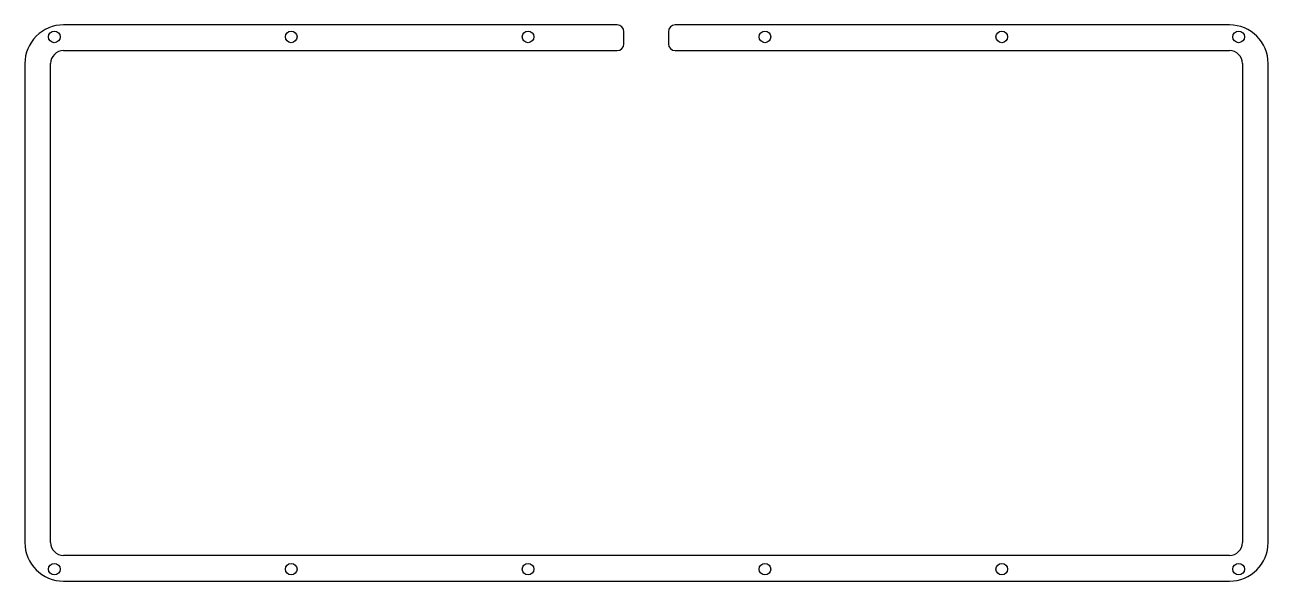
# Model space of a CAD drawing. Header units: millimetres. Extents: x 7 to 370, y 9 to 171.
import ezdxf

# ---------------------------------------------------------------- set-up
doc = ezdxf.new("R2010")
doc.units = ezdxf.units.MM

msp = doc.modelspace()

# ---------------------------------------------------------------- linework, layer by layer
at = {"color": 0}
for p, q in [((179.74, 171.3), (17.81, 171.3)), ((358.85, 171.3), (196.74, 171.3)), ((181.74, 165.78), (181.74, 169.3)), ((194.74, 169.3), (194.74, 165.78)), ((17.81, 163.78), (179.74, 163.78)), ((196.74, 163.78), (358.85, 163.78)), ((6.5, 159.99), (6.5, 19.99)), ((14.03, 19.99), (14.03, 159.99)), ((362.64, 160), (362.64, 19.99)), ((370.16, 19.99), (370.16, 160)), ((358.86, 16.21), (17.81, 16.21)), ((17.81, 8.68), (358.86, 8.68))]:
    msp.add_line(p, q, dxfattribs=at)
for centre in [(15.12, 167.8), (15.12, 12.18)]:
    msp.add_circle(centre, 1.7, dxfattribs=at)
at = {"linetype": 'Continuous'}
for centre in [(84.41, 167.8), (153.69, 167.8), (222.98, 167.8), (292.26, 167.8), (361.54, 167.8), (84.41, 12.18), (153.69, 12.18), (222.98, 12.18), (292.26, 12.18), (361.54, 12.18)]:
    msp.add_circle(centre, 1.7, dxfattribs=at)
at = {"color": 0}
for centre, radius, start, end in [((17.81, 159.99), 11.31, 90.0162, 180.0162), ((179.74, 169.3), 2, 0, 90), ((196.74, 169.3), 2, 90, 180), ((358.86, 159.99), 11.31, 0.0162, 90.0162), ((17.81, 159.99), 3.78, 90.052, 180.052), ((179.74, 165.78), 2, 270, 0), ((196.74, 165.78), 2, 180, 270), ((358.86, 159.99), 3.78, 0.052, 90.052), ((17.81, 19.99), 11.31, 180.0162, 269.9838), ((17.81, 19.99), 3.78, 180, 270), ((358.86, 19.99), 11.31, 270.0162, 0.0162), ((358.86, 19.99), 3.78, 270, 0)]:
    msp.add_arc(centre, radius, start, end, dxfattribs=at)

doc.saveas('drawing.dxf')
